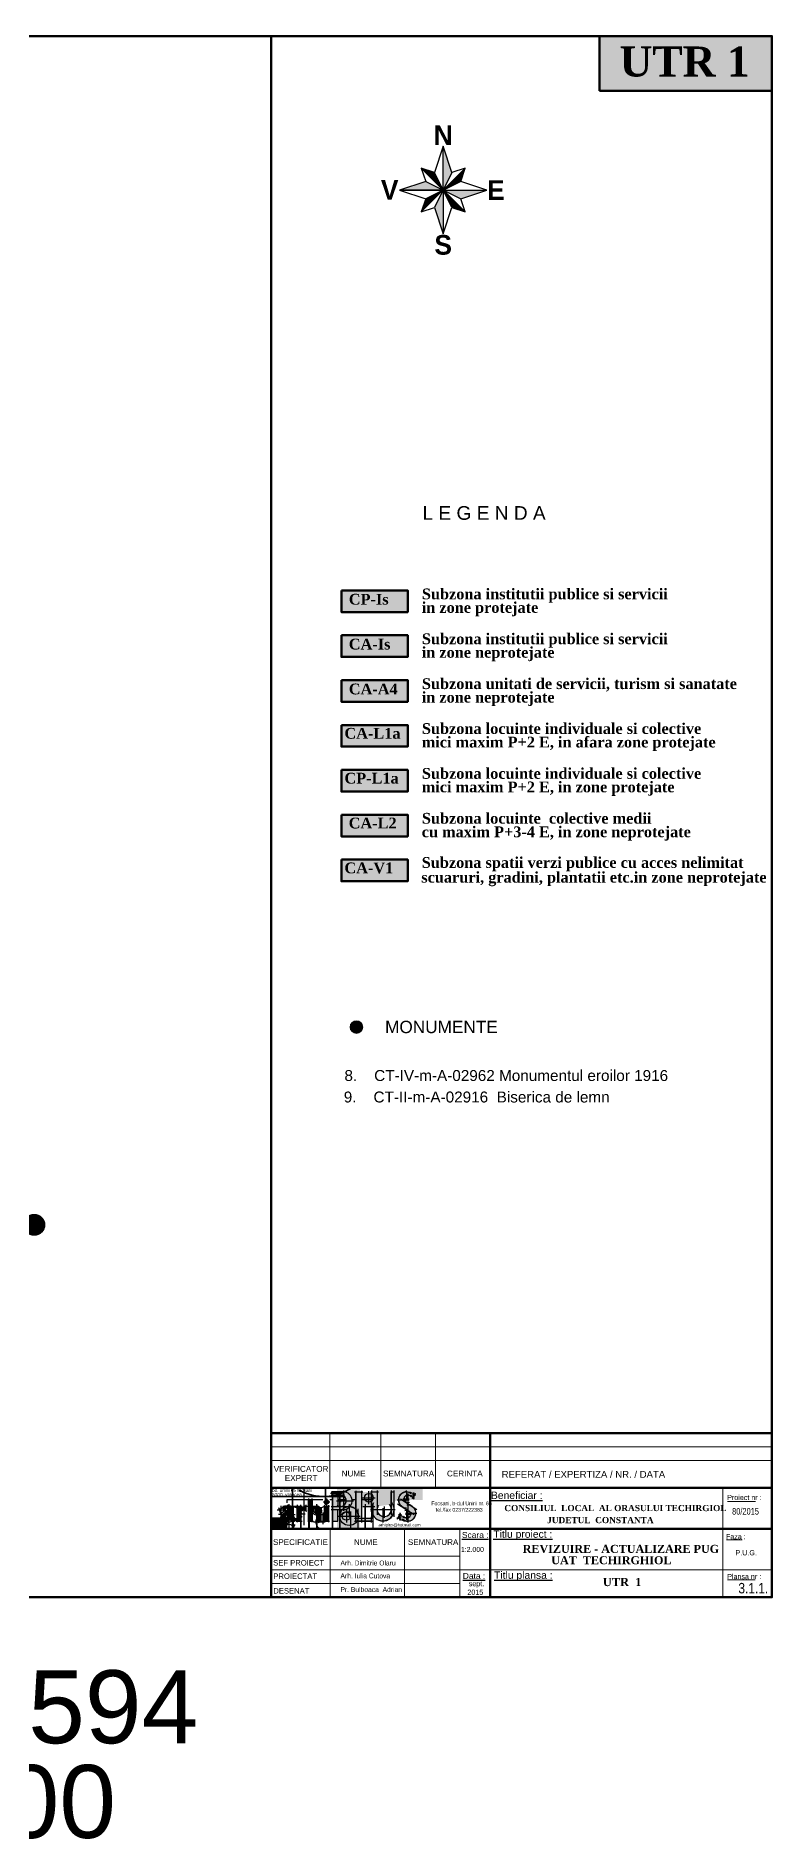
# Model space of a CAD drawing. Header units: metres. Extents: x 788350 to 1587352, y 289212 to 580595.
# Drawn here: x 789426 to 789964, y 289212 to 290529 of the extents above; entities that cross this region are included whole.
import ezdxf
from ezdxf.enums import TextEntityAlignment as Align

# ---------------------------------------------------------------- set-up
doc = ezdxf.new("R2010")
doc.units = ezdxf.units.M
doc.header["$LTSCALE"] = 0.5
doc.layers.get('0').update_dxf_attribs({"linetype": 'CONTINUOUS'})
for name, color, linetype in [('INDICATOR', 7, 'CONTINUOUS'), ('Legenda', 7, 'CONTINUOUS'), ('PLANSA', 7, 'CONTINUOUS')]:
    doc.layers.add(name, color=color, linetype=linetype)
doc.styles.add('arial', font='arial.ttf')
doc.styles.add('Arial Narrow', font='ARIALN.TTF')
doc.styles.add('Arial Norrov', font='ARIALN.TTF')
doc.styles.add('GENERATED_STYLE_1', font='arial.ttf')
doc.styles.add('N', font='ROMB____.PFB', dxfattribs={"height": 15})
doc.styles.add('style1', font='arial.ttf')
doc.styles.add('WMF-Arial0', font='arial.ttf')
doc.styles.add('WMF-Times New Roman1', font='timesbd.ttf')

# ---------------------------------------------------------------- blocks, each defined once
blk = doc.blocks.new('Nord2')
for p, q in [((0, 10), (-2, 4)), ((0, 0), (0, 10)), ((0, 0), (0, 10)), ((2, 4), (0, 10)), ((-5, -5), (5, 5)), ((-5, 5), (5, -5)), ((-5, 5), (-4, 2)), ((-2, 4), (-5, 5)), ((5, 5), (2, 4)), ((4, 2), (5, 5)), ((-4, 2), (-10, 0)), ((0, 0), (-10, 0)), ((-10, 0), (0, 0)), ((-10, 0), (-4, -2)), ((4, 2), (-4, -2)), ((-4, 2), (4, -2)), ((2, 4), (-2, -4)), ((2, -4), (-2, 4)), ((0, 0), (0, -10)), ((0, 0), (10, 0)), ((10, 0), (4, 2)), ((4, -2), (10, 0)), ((-4, -2), (-5, -5)), ((-5, -5), (-2, -4)), ((-2, -4), (0, -10)), ((0, -10), (2, -4)), ((2, -4), (5, -5)), ((5, -5), (4, -2))]:
    blk.add_line(p, q)
for points in [[(0, 10), (2, 4), (0, 0)], [(0, 0), (0, 0), (-5, 5), (-2, 4)], [(0, 0), (0, 0), (5, 5), (4, 2)], [(-10, 0), (-4, 2), (0, 0)], [(10, 0), (4, -2), (0, 0)], [(0, 0), (0, 0), (5, -5), (2, -4)], [(0, 0), (0, 0), (-5, -5), (-4, -2)], [(0, -10), (-2, -4), (0, 0)]]:
    blk.add_solid(points)
at = {"style": 'N'}
for s, p in [('N', (0, 12.52)), ('V', (-12.23, 0.06)), ('E', (12.04, 0)), ('S', (0, -12.5))]:
    blk.add_text(s, height=4.5, dxfattribs=at).set_placement(p, align=Align.MIDDLE_CENTER)

msp = doc.modelspace()

# ---------------------------------------------------------------- hatches: boundary and pattern name
at = {"lineweight": 80}
msp.add_hatch(color=1, dxfattribs=at).paths.add_polyline_path([(789432.6, 289660.5, 1), (789417.3, 289660.5, 1)])
at = {"layer": 'INDICATOR', "lineweight": 25}
for color, points in [(31, [(789690.3, 289459.3), (789672, 289459.3), (789672, 289465.2), (789664.5, 289465.2), (789663.8, 289465.6), (789663.2, 289466.7), (789663.1, 289467.6), (789663.1, 289468.3), (789646.3, 289468.3), (789646.3, 289438.4), (789663, 289438.4), (789663, 289454.8), (789676.9, 289454.8), (789678.9, 289455.1), (789682.6, 289455.6), (789685.4, 289455.7)]), (9, [(789614, 289453.1), (789613.7, 289453.6), (789613.3, 289454), (789612.9, 289454.3), (789612.3, 289454.6), (789611.7, 289454.8), (789611.1, 289454.9), (789610.4, 289454.9), (789610, 289454.9), (789609.6, 289454.9), (789609, 289454.8), (789608.6, 289454.7), (789608.2, 289454.6), (789607.8, 289454.5), (789607.4, 289454.2), (789607, 289454), (789606.6, 289453.7), (789607.2, 289452.1), (789607.5, 289452.6), (789607.8, 289452.8), (789608.1, 289453.1), (789608.6, 289453.3), (789609, 289453.5), (789609.4, 289453.6), (789609.9, 289453.7), (789610.2, 289453.7), (789610.5, 289453.6), (789610.8, 289453.5), (789611.1, 289453.2), (789611.3, 289453), (789611.5, 289452.8), (789611.5, 289446.5), (789611.5, 289446.3), (789611.5, 289446.1), (789611.3, 289445.8), (789611.2, 289445.7), (789611.1, 289445.6), (789611, 289445.5), (789610.8, 289445.4), (789610.6, 289445.3), (789610.4, 289445.3), (789610.1, 289445.3), (789609.9, 289445.3), (789609.6, 289445.3), (789609.3, 289445.5), (789609.1, 289445.6), (789609, 289445.7), (789608.9, 289445.9), (789608.7, 289446.1), (789608.6, 289446.4), (789608.6, 289446.7), (789608.6, 289446.9), (789608.6, 289447.2), (789608.6, 289447.5), (789608.7, 289447.7), (789608.9, 289447.9), (789609.1, 289448.1), (789609.3, 289448.5), (789609.5, 289448.7), (789609.7, 289448.9), (789609.9, 289449.1), (789610.2, 289449.2), (789610.5, 289449.4), (789610.9, 289449.6), (789611.2, 289449.6), (789611.5, 289449.7), (789611.5, 289450.8), (789611.4, 289450.8), (789610.9, 289450.7), (789610.1, 289450.5), (789609.4, 289450.3), (789608.8, 289450.1), (789608.4, 289449.9), (789607.7, 289449.6), (789607.5, 289449.6), (789607.3, 289449.5), (789607.1, 289449.4), (789606.8, 289449.2), (789606.6, 289449), (789606.4, 289448.8), (789606.2, 289448.5), (789606, 289448.3), (789605.9, 289448), (789605.8, 289447.8), (789605.7, 289447.5), (789605.6, 289447.2), (789605.6, 289446.8), (789605.6, 289446.7), (789605.6, 289446.5), (789605.7, 289446.3), (789605.7, 289446.1), (789605.8, 289445.9), (789605.8, 289445.7), (789605.9, 289445.5), (789606.1, 289445.2), (789606.3, 289445), (789606.5, 289444.8), (789606.6, 289444.6), (789606.8, 289444.5), (789607, 289444.3), (789607.2, 289444.2), (789607.5, 289444.1), (789607.9, 289444), (789608.1, 289443.9), (789608.4, 289443.9), (789608.9, 289443.9), (789609.8, 289444), (789610.2, 289444.1), (789610.6, 289444.2), (789611, 289444.3), (789611.4, 289444.6), (789611.7, 289444.8), (789612.1, 289445.1), (789612.2, 289445), (789612.3, 289444.9), (789612.4, 289444.8), (789612.5, 289444.7), (789612.6, 289444.5), (789612.8, 289444.4), (789613, 289444.3), (789613.1, 289444.2), (789613.3, 289444.1), (789613.5, 289444.1), (789613.7, 289444), (789613.9, 289444), (789614, 289444), (789614.3, 289444), (789614.5, 289444), (789614.7, 289444), (789614.9, 289444), (789615, 289444.1), (789615.1, 289444.1), (789615.3, 289444.2), (789615.5, 289444.3), (789615.8, 289444.5), (789616.1, 289444.7), (789615.5, 289445.4), (789615.3, 289445.3), (789615.1, 289445.2), (789614.9, 289445.2), (789614.7, 289445.3), (789614.6, 289445.3), (789614.3, 289445.5), (789614.3, 289445.7), (789614.2, 289446), (789614.2, 289452.6)])]:
    msp.add_hatch(color=color, dxfattribs=at).paths.add_polyline_path(points)
at = {"layer": 'INDICATOR', "lineweight": 100}
for color, points in [(152, [(789709, 289468.3), (789671.6, 289468.3), (789671.6, 289459.3), (789671.9, 289459.3), (789709, 289459.3)]), (20, [(789610, 289446.7), (789598.3, 289446.7), (789598.3, 289438.4), (789610, 289438.4)])]:
    msp.add_hatch(color=color, dxfattribs=at).paths.add_polyline_path(points)
at = {"layer": 'INDICATOR', "lineweight": 25}
h = msp.add_hatch(color=9, dxfattribs=at)
h.paths.add_polyline_path([(789620, 289454.9), (789617.2, 289454.9), (789617.2, 289443.9), (789620, 289443.9)])
h.paths.add_polyline_path([(789623.5, 289454.9), (789622.9, 289454.9), (789622.6, 289454.8), (789622.2, 289454.7), (789621.8, 289454.4), (789621.5, 289454.2), (789621, 289453.8), (789620.7, 289453.4), (789620.3, 289452.9), (789620, 289452.4), (789620, 289450.7), (789620, 289450.7), (789620.1, 289450.9), (789620.3, 289451.1), (789620.4, 289451.2), (789620.6, 289451.3), (789620.7, 289451.4), (789620.8, 289451.5), (789621, 289451.6), (789621.1, 289451.7), (789621.2, 289451.7), (789621.3, 289451.7), (789621.3, 289451.8), (789621.4, 289451.8), (789621.5, 289451.8), (789621.6, 289451.9), (789621.7, 289451.9), (789621.8, 289451.9), (789621.9, 289451.9), (789622, 289451.9), (789622.1, 289451.9), (789622.2, 289451.9), (789622.4, 289451.9), (789622.5, 289451.9), (789622.7, 289451.9), (789622.9, 289451.9), (789623.1, 289451.8), (789623.4, 289451.7), (789623.5, 289451.6)])
h = msp.add_hatch(color=9, dxfattribs=at)
h.paths.add_polyline_path([(789628.3, 289459.7), (789625.6, 289459.7), (789625.6, 289443.8), (789628.3, 289443.8)])
h.paths.add_polyline_path([(789634.3, 289453.4), (789634.1, 289453.7), (789633.9, 289453.9), (789633.6, 289454.1), (789633.4, 289454.3), (789633.1, 289454.5), (789632.8, 289454.6), (789632.6, 289454.7), (789632.4, 289454.7), (789632.2, 289454.7), (789632, 289454.8), (789631.8, 289454.8), (789631.6, 289454.8), (789631.2, 289454.8), (789631, 289454.7), (789630.6, 289454.7), (789630.4, 289454.6), (789630, 289454.4), (789629.8, 289454.3), (789629.6, 289454.1), (789629.4, 289454), (789629.2, 289453.7), (789629, 289453.6), (789628.9, 289453.4), (789628.7, 289453.2), (789628.6, 289453), (789628.5, 289452.6), (789628.4, 289452.4), (789628.3, 289452.1), (789628.3, 289451.5), (789628.7, 289452), (789629.2, 289452.5), (789629.8, 289452.9), (789630.2, 289453), (789630.7, 289453.1), (789631.1, 289453), (789631.3, 289452.9), (789631.6, 289452.8), (789631.8, 289452.5), (789632, 289452.3), (789632.1, 289452.1), (789632.2, 289451.8), (789632.2, 289443.9), (789634.9, 289443.9), (789634.9, 289452), (789634.8, 289452.4), (789634.6, 289452.8), (789634.5, 289453.1)])
h = msp.add_hatch(color=9, dxfattribs=at)
h.paths.add_polyline_path([(789637.1, 289458, 1), (789640.2, 289458, 1)])
h.paths.add_polyline_path([(789640.1, 289454.9), (789637.3, 289454.9), (789637.3, 289443.8), (789640.1, 289443.8)])
at = {"layer": 'INDICATOR', "lineweight": 100}
h = msp.add_hatch(color=20, dxfattribs=at)
h.paths.add_polyline_path([(789647, 289462.9), (789649, 289462.9, -0.129828), (789651, 289462.4), (789651, 289463), (789643, 289463), (789643, 289454.5), (789651, 289454.5), (789651, 289455.2, -0.133979), (789648.9, 289454.6), (789647, 289454.6)])
h.paths.add_polyline_path([(789651, 289465.2), (789643, 289465.2), (789643, 289463), (789651, 289463)])
h.paths.add_polyline_path([(789651, 289465.2), (789651, 289462.4, -0.271639), (789653.1, 289458.8), (789657.5, 289458.8, 0.414214)])
h.paths.add_polyline_path([(789657.5, 289458.8), (789653.1, 289458.8, -0.271639), (789651, 289455.2), (789651, 289452.4), (789652.1, 289452.4, 0.367158)])
h.paths.add_polyline_path([(789651, 289454.5), (789643, 289454.5), (789643, 289452.4), (789651, 289452.4)])
h.paths.add_polyline_path([(789647, 289452.4), (789643, 289452.4), (789643, 289443.9), (789647, 289443.9)])
at = {"layer": 'INDICATOR', "lineweight": 25}
h = msp.add_hatch(color=9, dxfattribs=at)
h.paths.add_polyline_path([(789664.2, 289465.2), (789660.2, 289465.2), (789660.2, 289443.8), (789671.3, 289443.8), (789671.3, 289446), (789664.2, 289446)])
h.paths.add_polyline_path([(789675.8, 289465.2), (789671.7, 289465.2), (789671.7, 289450.6, 0.814617), (789688, 289450.8), (789688, 289465.2), (789686, 289465.2), (789686, 289452.4, -1.111027), (789675.8, 289453.4)])
h.paths.add_polyline_path([(789700.1, 289455.5), (789698.4, 289456.5), (789696.5, 289457.8), (789696.2, 289458.1), (789695.9, 289458.6), (789695.6, 289459.1), (789695.4, 289459.7), (789695.4, 289460.3), (789695.5, 289460.8), (789695.6, 289461.2), (789695.8, 289461.6), (789696.1, 289462), (789696.4, 289462.4), (789696.7, 289462.6), (789697.1, 289462.8), (789697.5, 289462.9), (789697.8, 289463), (789698.1, 289463), (789698.2, 289463), (789698.4, 289463), (789698.6, 289462.9), (789698.9, 289462.9), (789699.3, 289462.8), (789699.6, 289462.8), (789700, 289462.7), (789700.3, 289462.6), (789700.6, 289462.4), (789701.2, 289462), (789701.7, 289461.5), (789702.2, 289460.9), (789703, 289463.2), (789702.6, 289463.6), (789702.1, 289464), (789701.1, 289464.4), (789700, 289464.8), (789698.5, 289465.1), (789697.1, 289465.2), (789696.3, 289465.2), (789695.8, 289465.1), (789695.3, 289465), (789695, 289464.8), (789694.5, 289464.7), (789694.2, 289464.5), (789693.8, 289464.2), (789693.4, 289464), (789693, 289463.6), (789692.8, 289463.3), (789692.3, 289462.7), (789692.2, 289462.5), (789692, 289462.1), (789691.8, 289461.7), (789691.6, 289461.4), (789691.5, 289461.1), (789691.4, 289460.7), (789691.4, 289460.4), (789691.3, 289460.1), (789691.3, 289459.8), (789691.3, 289459.6), (789691.3, 289459.3), (789691.3, 289459.1), (789691.3, 289458.8), (789691.3, 289458.6), (789691.4, 289458.3), (789691.4, 289458.1), (789691.5, 289457.8), (789691.6, 289457.6), (789691.6, 289457.4), (789691.7, 289457.1), (789691.8, 289456.9), (789691.9, 289456.7), (789692, 289456.6), (789692.2, 289456.3), (789692.3, 289456.1), (789692.5, 289455.9), (789692.8, 289455.5), (789693.1, 289455.2), (789693.3, 289455), (789693.5, 289454.8), (789693.9, 289454.5), (789694.5, 289454.1), (789695, 289453.8), (789695.4, 289453.5), (789695.8, 289453.3), (789696.4, 289452.9), (789697.1, 289452.4), (789697.6, 289452.1), (789698.2, 289451.8), (789698.5, 289451.5), (789699, 289451.2), (789699.2, 289451), (789699.4, 289450.8), (789699.7, 289450.5), (789699.9, 289450), (789700, 289449.8), (789700, 289449.6), (789700.1, 289449.3), (789700.1, 289449.1), (789700.1, 289448.9), (789700.1, 289448.6), (789700, 289448.4), (789700, 289448.2), (789699.9, 289447.9), (789699.7, 289447.6), (789699.5, 289447.3), (789699.3, 289447), (789699.1, 289446.8), (789698.8, 289446.7), (789698.5, 289446.5), (789698.3, 289446.4), (789698.2, 289446.3), (789698, 289446.3), (789697.7, 289446.2), (789697.5, 289446.2), (789696.6, 289446.2), (789696.1, 289446.2), (789695.7, 289446.3), (789695.2, 289446.4), (789694.7, 289446.7), (789694.3, 289446.9), (789693.9, 289447.2), (789693.3, 289447.7), (789693, 289448), (789692.8, 289448.2), (789692.6, 289448.4), (789692.4, 289448.8), (789691.2, 289446.3), (789692.1, 289445.6), (789692.9, 289445.1), (789693.6, 289444.8), (789694.3, 289444.5), (789695.3, 289444.2), (789696.2, 289444.1), (789697.1, 289443.9), (789698.2, 289443.9), (789698.8, 289444), (789699.6, 289444.1), (789700.1, 289444.2), (789700.4, 289444.4), (789700.7, 289444.5), (789701, 289444.6), (789701.4, 289444.9), (789701.8, 289445.2), (789702, 289445.4), (789702.2, 289445.6), (789702.7, 289446.1), (789702.9, 289446.3), (789703, 289446.6), (789703.2, 289446.9), (789703.3, 289447.1), (789703.5, 289447.4), (789703.6, 289447.8), (789703.8, 289448.2), (789703.8, 289448.5), (789703.9, 289449), (789704, 289449.5), (789703.9, 289449.8), (789703.9, 289450.8), (789703.7, 289451.6), (789703.5, 289452), (789703.3, 289452.4), (789703, 289452.9), (789702.7, 289453.3), (789702.4, 289453.7), (789702.1, 289454), (789701.8, 289454.3), (789701.4, 289454.6)])
at = {"layer": 'Legenda', "lineweight": 25}
h = msp.add_hatch(color=255, dxfattribs=at)
h.dxf.hatch_style = 1
h.paths.add_polyline_path([(789964.3, 290529.4), (789838.3, 290529.4), (789838.3, 290489.4), (789964.3, 290489.4)])
at = {"layer": 'Legenda', "linetype": 'ByBlock', "lineweight": 50}
for color, points in [(10, [(789649.6, 290124.2), (789649.6, 290108.4), (789698.1, 290108.4), (789698.1, 290124.2)]), (10, [(789649.6, 290091.4), (789649.6, 290075.6), (789698.1, 290075.6), (789698.1, 290091.4)]), (10, [(789649.6, 290058.6), (789649.6, 290042.8), (789698.1, 290042.8), (789698.1, 290058.6)]), (51, [(789673.9, 290025.8), (789649.6, 290025.8), (789649.6, 290010), (789673.9, 290010)]), (51, [(789698.1, 290025.8), (789673.9, 290025.8), (789673.9, 290010), (789698.1, 290010)]), (51, [(789673.9, 289993), (789649.6, 289993), (789649.6, 289977.2), (789673.9, 289977.2)]), (51, [(789673.9, 289993), (789649.6, 289993), (789649.6, 289977.2), (789673.9, 289977.2)]), (51, [(789698.1, 289993), (789673.9, 289993), (789673.9, 289977.2), (789698.1, 289977.2)]), (51, [(789698.1, 289993), (789673.9, 289993), (789673.9, 289977.2), (789698.1, 289977.2)]), (30, [(789673.9, 289960.2), (789649.6, 289960.2), (789649.6, 289944.4), (789673.9, 289944.4)]), (30, [(789698.1, 289960.2), (789673.9, 289960.2), (789673.9, 289944.4), (789698.1, 289944.4)]), (70, [(789649.6, 289927.4), (789649.6, 289911.6), (789698.1, 289911.6), (789698.1, 289927.4)])]:
    msp.add_hatch(color=color, dxfattribs=at).paths.add_polyline_path(points)
at = {"layer": 'Legenda', "linetype": 'Continuous', "lineweight": 15}
msp.add_hatch(color=0, dxfattribs=at).paths.add_polyline_path([(789665.2, 289805, 1), (789655.9, 289805, 1)])

# ---------------------------------------------------------------- linework, layer by layer
at = {"color": 1, "linetype": 'ByBlock', "lineweight": 30}
msp.add_circle((789425, 289660.5), 7.64, dxfattribs=at)
at = {"layer": 'INDICATOR', "color": 0, "linetype": 'ByBlock', "lineweight": 100}
for p, q in [((789598.3, 290529.4), (789598.3, 289508.3)), ((789838.3, 290489.4), (789838.3, 290529.4)), ((789964.3, 290489.4), (789838.3, 290489.4)), ((789598.3, 289508.3), (789964.3, 289508.3)), ((789598.3, 289388.3), (789598.3, 289508.3)), ((789758.3, 289508.3), (789758.3, 289388.3)), ((789598.3, 289468.3), (789964.3, 289468.3)), ((789598.3, 289438.3), (789964.3, 289438.3))]:
    msp.add_line(p, q, dxfattribs=at)
at = {"layer": 'INDICATOR', "color": 0, "linetype": 'ByBlock', "lineweight": 15}
for p, q in [((789641.2, 289468.3), (789641.2, 289508.3)), ((789678.3, 289468.3), (789678.3, 289508.3)), ((789718.3, 289468.3), (789718.3, 289508.3)), ((789598.3, 289498.3), (789964.3, 289498.3)), ((789598.3, 289488.3), (789964.3, 289488.3)), ((789928.3, 289388.3), (789928.3, 289468.3)), ((789641.4, 289438.3), (789641.4, 289388.3)), ((789695.8, 289438.3), (789695.8, 289388.3)), ((789736.2, 289438.3), (789736.2, 289388.3)), ((789598.3, 289418.3), (789736.2, 289418.3)), ((789598.3, 289408.3), (789964.3, 289408.3)), ((789598.3, 289398.3), (789736.2, 289398.3))]:
    msp.add_line(p, q, dxfattribs=at)
at = {"layer": 'INDICATOR', "color": 253, "lineweight": 25}
for p, q in [((789643, 289465.9), (789643, 289438.4)), ((789648.5, 289438.4), (789648.5, 289465.9)), ((789669.5, 289465.8), (789669.5, 289456.2)), ((789624.3, 289454.8), (789633, 289454.8)), ((789625.9, 289456.2), (789625.9, 289438.4)), ((789631.5, 289438.4), (789631.5, 289456.2)), ((789638.7, 289456.2), (789638.7, 289446.4)), ((789638.7, 289454.7), (789639.4, 289454.7)), ((789639.4, 289454.7), (789640.2, 289454.6)), ((789641.6, 289464.4), (789650.2, 289464.4)), ((789653.2, 289452.5), (789653.2, 289443)), ((789655.2, 289456.2), (789655.2, 289446.5)), ((789661.8, 289438.4), (789661.8, 289453)), ((789664.9, 289461), (789674.3, 289461)), ((789665.3, 289454.6), (789674, 289454.6)), ((789666.9, 289456.2), (789666.9, 289438.4)), ((789672.5, 289456.2), (789672.5, 289438.4)), ((789608.1, 289445.9), (789608.1, 289438.4)), ((789629.3, 289443.3), (789637.6, 289443.3)), ((789631.5, 289446.1), (789631.8, 289444.7)), ((789631.8, 289444.7), (789632.1, 289443.9)), ((789632.1, 289443.9), (789632.5, 289443.1)), ((789632.5, 289443.1), (789632.8, 289442.7)), ((789636.1, 289450.3), (789636.1, 289441.7)), ((789646.9, 289447.6), (789663.4, 289447.6)), ((789656.3, 289450.9), (789656.3, 289438.4))]:
    msp.add_line(p, q, dxfattribs=at)
at = {"layer": 'INDICATOR', "color": 0, "lineweight": 25}
for p, q in [((789651, 289466.3), (789651, 289451.5)), ((789660.2, 289466.1), (789660.2, 289442.9)), ((789664.2, 289466.1), (789664.2, 289442.9)), ((789671.7, 289466.2), (789671.7, 289446.6)), ((789675.8, 289466.3), (789675.8, 289448.4)), ((789686, 289466.2), (789686, 289448.4)), ((789688, 289466.2), (789688, 289447.1)), ((789697, 289466.3), (789697, 289465.4)), ((789616.5, 289454.9), (789620.8, 289454.9)), ((789617.2, 289455.7), (789617.2, 289443.1)), ((789620, 289443.1), (789620, 289455.7)), ((789622.2, 289452.7), (789622.2, 289448.5)), ((789623.5, 289455.7), (789623.5, 289450.9)), ((789623.5, 289454.9), (789623.9, 289454.9)), ((789623.9, 289454.9), (789624.3, 289454.9)), ((789624.9, 289459.7), (789629.2, 289459.7)), ((789625.6, 289460.4), (789625.6, 289443)), ((789628.3, 289443.1), (789628.3, 289460.4)), ((789630.6, 289453.8), (789630.6, 289449.2)), ((789631.6, 289455.7), (789631.6, 289450.9)), ((789632.2, 289453.1), (789632.2, 289443.1)), ((789634.9, 289443.1), (789634.9, 289454.1)), ((789636.4, 289458), (789641, 289458)), ((789636.6, 289454.9), (789640.8, 289454.9)), ((789637.3, 289455.6), (789637.3, 289443.1)), ((789638.7, 289460.4), (789638.7, 289455.7)), ((789640.1, 289455.6), (789640.1, 289443.1)), ((789642, 289465.2), (789653.6, 289465.2)), ((789642, 289463), (789651.8, 289463)), ((789642, 289454.5), (789653.6, 289454.5)), ((789642, 289452.4), (789653.5, 289452.4)), ((789646, 289458.8), (789658.3, 289458.8)), ((789649, 289459.9), (789649, 289457.7)), ((789659.2, 289465.2), (789665.3, 289465.2)), ((789670.8, 289465.2), (789676.8, 289465.2)), ((789679.9, 289453.3), (789679.9, 289442.9)), ((789680.9, 289454.5), (789680.9, 289446.2)), ((789690.4, 289459.4), (789699.2, 289459.4)), ((789690.6, 289456.6), (789702.7, 289448.8)), ((789692.7, 289460.3), (789704.8, 289452.4)), ((789694.4, 289460.2), (789699.2, 289460.2)), ((789697, 289458.3), (789697, 289459.4)), ((789697.1, 289465.2), (789697.1, 289459.4)), ((789697.3, 289444.9), (789697.3, 289453)), ((789698.2, 289464.1), (789698.2, 289442.8)), ((789701.1, 289463.2), (789704, 289463.2)), ((789701.1, 289460.9), (789703, 289460.9)), ((789703.4, 289464.3), (789701.8, 289459.9)), ((789702.2, 289464.9), (789702.2, 289459.9)), ((789604.9, 289446.8), (789612.3, 289446.8)), ((789608.6, 289450.6), (789608.6, 289443.2)), ((789613.5, 289445.9), (789616.5, 289445.9)), ((789614.9, 289447.2), (789614.9, 289443.5)), ((789614.9, 289445.9), (789616.5, 289444.3)), ((789616.5, 289443.9), (789620.8, 289443.9)), ((789618.9, 289449.3), (789623, 289449.3)), ((789620, 289450.7), (789620.1, 289450)), ((789620.1, 289450), (789620.3, 289449.6)), ((789620.3, 289449.6), (789620.5, 289449.2)), ((789620.5, 289449.2), (789620.6, 289449)), ((789625, 289443.8), (789629.1, 289443.8)), ((789627.6, 289451.5), (789635.6, 289451.5)), ((789631.5, 289443.9), (789635.6, 289443.9)), ((789636.6, 289443.8), (789640.8, 289443.8)), ((789659.2, 289446), (789672.3, 289446)), ((789659.2, 289443.8), (789672.3, 289443.8)), ((789670.8, 289452.4), (789688.9, 289452.4)), ((789671.3, 289447.1), (789671.3, 289442.8)), ((789690, 289446.3), (789693.3, 289446.3)), ((789690.7, 289445.3), (789692.9, 289449.9)), ((789691.2, 289448.8), (789693.5, 289448.8)), ((789692.4, 289449.9), (789692.4, 289444.3)), ((789696.4, 289449.8), (789704.8, 289449.8)), ((789696.4, 289449), (789700.8, 289449))]:
    msp.add_line(p, q, dxfattribs=at)
at = {"layer": 'INDICATOR', "color": 0, "lineweight": 30}
for p, q in [((789647, 289462.9), (789647, 289454.6)), ((789649, 289462.9), (789647, 289462.9)), ((789649.1, 289454.6), (789647, 289454.6))]:
    msp.add_line(p, q, dxfattribs=at)
at = {"layer": 'INDICATOR', "color": 0, "linetype": 'ByBlock', "lineweight": 9}
for p, q in [((789931.9, 289458.3), (789952.2, 289458.3)), ((789931.1, 289430.2), (789942.5, 289430.2)), ((789931.9, 289401.1), (789952, 289401.1))]:
    msp.add_line(p, q, dxfattribs=at)
at = {"layer": 'INDICATOR', "color": 0, "lineweight": 100}
msp.add_lwpolyline([(788350.5, 289388.3), (788350.5, 290529.4), (789964.3, 290529.4), (789964.3, 289388.3), (788350.5, 289388.3)], dxfattribs=at)
at = {"layer": 'INDICATOR', "color": 8, "lineweight": 35}
for points in [[(789613.9, 289468.3), (789613.9, 289438.4)], [(789637.9, 289455.8), (789637.9, 289468.3)], [(789598.3, 289461.9), (789652, 289461.9)]]:
    msp.add_lwpolyline(points, dxfattribs=at)
at = {"layer": 'INDICATOR', "color": 30, "lineweight": 25}
msp.add_lwpolyline([(789622.3, 289441), (789622.3, 289468.2)], dxfattribs=at)
at = {"layer": 'INDICATOR', "color": 253, "lineweight": 25}
for points in [[(789603.6, 289453.9), (789605.8, 289447.5)], [(789605.3, 289455), (789605.3, 289447.4)], [(789607, 289454.8), (789616.4, 289454.8)], [(789611.2, 289456.3), (789611.2, 289438.4)], [(789619.8, 289453.1), (789619.8, 289438.4)], [(789602.7, 289452.2), (789606.8, 289452.2)], [(789603.5, 289449), (789606.8, 289449)], [(789606.8, 289449), (789606.8, 289448.7), (789615.8, 289448.7)], [(789614.4, 289452.1), (789614.4, 289438.4)]]:
    msp.add_lwpolyline(points, dxfattribs=at)
at = {"layer": 'INDICATOR', "color": 253, "lineweight": 30}
for points in [[(789604.2, 289452.2), (789604.9, 289452.8), (789605.7, 289453.3), (789606.6, 289453.8), (789607.4, 289454.1), (789608.2, 289454.3), (789609, 289454.5), (789610.3, 289454.7), (789611, 289454.7), (789611.8, 289454.7), (789613.4, 289454.6), (789614.6, 289454.4), (789615.8, 289454.1), (789617, 289453.5), (789617.9, 289452.8), (789618.7, 289451.9), (789619.3, 289451), (789619.6, 289450), (789619.6, 289438.4)], [(789625.8, 289438.4), (789625.8, 289454.8), (789631.5, 289454.8), (789631.5, 289438.4)], [(789638.7, 289454.7), (789638.7, 289447.9), (789638.4, 289448.1), (789637.8, 289448.3), (789637.4, 289448.5), (789637, 289448.5), (789636.7, 289448.6), (789636.3, 289448.6), (789636.1, 289448.6), (789635.7, 289448.6), (789635.5, 289448.6), (789635.3, 289448.6), (789635.2, 289448.5), (789635, 289448.5), (789634.8, 289448.5), (789634.6, 289448.4), (789634.3, 289448.3), (789634.2, 289448.3), (789634, 289448.2), (789633.9, 289448.1), (789633.8, 289448.1), (789633.4, 289447.9), (789633.1, 289447.7), (789632.9, 289447.6), (789632.6, 289447.4), (789632.3, 289447.1), (789632.1, 289446.8), (789631.8, 289446.5), (789631.6, 289446.2), (789631.5, 289446.1)], [(789638.7, 289454.7), (789637.4, 289454.6), (789636.7, 289454.4), (789635.9, 289454.2), (789635.1, 289453.7), (789634.4, 289453.2), (789633.6, 289452.4), (789633, 289451.6), (789632.1, 289450.5), (789631.5, 289449.7)], [(789643, 289464.4), (789648.5, 289464.4), (789648.5, 289438.4)], [(789643, 289438.4), (789643, 289464.4)], [(789661.8, 289438.4), (789661.8, 289448.7), (789661.7, 289449.5), (789661.3, 289450.4), (789661.1, 289451), (789660.7, 289451.6), (789660.2, 289452.2), (789659.8, 289452.6), (789659.3, 289453.1), (789658.8, 289453.4), (789658.2, 289453.8), (789657.6, 289454), (789657.2, 289454.2), (789656.8, 289454.3), (789656.4, 289454.3), (789656, 289454.4), (789655.6, 289454.4), (789655.1, 289454.5), (789654.4, 289454.5), (789653.8, 289454.4), (789653.2, 289454.2), (789652.7, 289454), (789651.9, 289453.7), (789651.5, 289453.4), (789651, 289453.1), (789650.6, 289452.7), (789650.2, 289452.3), (789649.9, 289452), (789649.6, 289451.5), (789649.3, 289451.2), (789649.1, 289450.8), (789649.1, 289450.8), (789648.8, 289450), (789648.6, 289449.5), (789648.5, 289449.1)], [(789666.9, 289454.6), (789672.5, 289454.6), (789672.5, 289438.4)], [(789666.9, 289438.4), (789666.9, 289454.6)], [(789602.1, 289438.4), (789602.2, 289438.9), (789602.3, 289439.6), (789602.5, 289440.1), (789602.7, 289440.7), (789603, 289441.2), (789603.3, 289441.7), (789603.6, 289442.1), (789604.1, 289442.6), (789604.5, 289443), (789605.1, 289443.3), (789605.5, 289443.6), (789605.9, 289443.7), (789606.4, 289443.9), (789607.7, 289444.4), (789608.6, 289444.9), (789609.9, 289445.3), (789611.4, 289445.7), (789613, 289446.1), (789613.9, 289446.3), (789614.1, 289446.4)], [(789604.2, 289452.2), (789605.3, 289449), (789606, 289449.9), (789606.5, 289450.4), (789607.3, 289450.9), (789608.2, 289451.4), (789609.1, 289451.8), (789609.9, 289452), (789610.8, 289452.1), (789611.5, 289452.1), (789612.1, 289452), (789612.7, 289451.7), (789613.3, 289451.2), (789613.7, 289450.8), (789614.1, 289450.3), (789614.1, 289438.4)], [(789608.1, 289438.4), (789608.2, 289438.9), (789608.3, 289439.5), (789608.5, 289439.9), (789608.8, 289440.4), (789609.2, 289440.8), (789609.7, 289441.6), (789610, 289442), (789610.4, 289442.4), (789610.9, 289442.7), (789611.5, 289443.1), (789612.2, 289443.4), (789613, 289443.8), (789613.6, 289443.9), (789614.1, 289444)], [(789648.5, 289447.6), (789649.3, 289448.7), (789650.3, 289449.8), (789651.5, 289450.5), (789652.4, 289450.8), (789653.3, 289450.9), (789654, 289450.8), (789654.6, 289450.6), (789655, 289450.3), (789655.6, 289449.8), (789655.9, 289449.5), (789656.2, 289448.9), (789656.3, 289448.3), (789656.3, 289438.4)]]:
    msp.add_lwpolyline(points, dxfattribs=at)
at = {"layer": 'INDICATOR', "color": 0, "lineweight": 30}
for points in [[(789606.6, 289453.7), (789607, 289454), (789607.4, 289454.2), (789607.8, 289454.5), (789608.2, 289454.6), (789608.6, 289454.7), (789609, 289454.8), (789609.6, 289454.9), (789610, 289454.9), (789610.4, 289454.9), (789611.1, 289454.9), (789611.7, 289454.8), (789612.3, 289454.6), (789612.9, 289454.3), (789613.3, 289454), (789613.7, 289453.6), (789614, 289453.1), (789614.2, 289452.6), (789614.2, 289446), (789614.2, 289445.7), (789614.3, 289445.5), (789614.6, 289445.3), (789614.7, 289445.3), (789614.9, 289445.2), (789615.1, 289445.2), (789615.3, 289445.3), (789615.5, 289445.4), (789616.1, 289444.7), (789615.8, 289444.5), (789615.5, 289444.3), (789615.3, 289444.2), (789615.1, 289444.1), (789615, 289444.1), (789614.8, 289444), (789614.7, 289444), (789614.4, 289444), (789614.2, 289444), (789614, 289444), (789613.9, 289444), (789613.7, 289444), (789613.5, 289444.1), (789613.3, 289444.1), (789613.1, 289444.2), (789612.9, 289444.3), (789612.8, 289444.4), (789612.6, 289444.5), (789612.5, 289444.7), (789612.4, 289444.8), (789612.3, 289444.9), (789612.2, 289445), (789612.1, 289445.1), (789611.7, 289444.8), (789611.4, 289444.6), (789611, 289444.3), (789610.6, 289444.2), (789610.2, 289444), (789609.8, 289444), (789608.9, 289443.9), (789608.4, 289443.9), (789608.1, 289443.9), (789607.9, 289444), (789607.5, 289444.1), (789607.2, 289444.2), (789607, 289444.3), (789606.8, 289444.5), (789606.6, 289444.6), (789606.4, 289444.8), (789606.3, 289445), (789606.1, 289445.2), (789605.9, 289445.5), (789605.8, 289445.7), (789605.8, 289445.9), (789605.7, 289446.1), (789605.7, 289446.3), (789605.6, 289446.5), (789605.6, 289446.7), (789605.6, 289446.8), (789605.6, 289447.2), (789605.7, 289447.5), (789605.8, 289447.8), (789605.9, 289448), (789606, 289448.3), (789606.2, 289448.5), (789606.3, 289448.8), (789606.6, 289449), (789606.8, 289449.2), (789607, 289449.3), (789607.3, 289449.5), (789607.5, 289449.5), (789607.7, 289449.6), (789608.4, 289449.9), (789608.8, 289450.1), (789609.4, 289450.3), (789610.1, 289450.5), (789610.9, 289450.7), (789611.4, 289450.8), (789611.5, 289450.8)], [(789606.6, 289453.7), (789607.2, 289452.1), (789607.5, 289452.6), (789607.8, 289452.8), (789608.1, 289453.1), (789608.6, 289453.3), (789609, 289453.5), (789609.4, 289453.6), (789609.9, 289453.7), (789610.2, 289453.7), (789610.5, 289453.6), (789610.8, 289453.5), (789611.1, 289453.2), (789611.3, 289453), (789611.5, 289452.8), (789611.5, 289446.5), (789611.5, 289446.3), (789611.5, 289446.1), (789611.3, 289445.8), (789611.2, 289445.7), (789611.1, 289445.6), (789611, 289445.5), (789610.8, 289445.4), (789610.6, 289445.3), (789610.4, 289445.3), (789610.1, 289445.2), (789609.9, 289445.3), (789609.6, 289445.3), (789609.3, 289445.5), (789609.1, 289445.6), (789609, 289445.7), (789608.8, 289445.9), (789608.7, 289446.1), (789608.6, 289446.4), (789608.6, 289446.6), (789608.6, 289446.9), (789608.6, 289447.2), (789608.6, 289447.4), (789608.7, 289447.7), (789608.9, 289447.9), (789609.1, 289448.1), (789609.3, 289448.5), (789609.5, 289448.7), (789609.7, 289448.9), (789609.9, 289449), (789610.2, 289449.2), (789610.5, 289449.4), (789610.9, 289449.6), (789611.2, 289449.6), (789611.5, 289449.7)], [(789617.2, 289443.9), (789617.2, 289454.9), (789620, 289454.9), (789620, 289443.9), (789617.2, 289443.9)], [(789623.5, 289454.9), (789623.5, 289451.6), (789623.4, 289451.7), (789623.1, 289451.8), (789622.9, 289451.9), (789622.7, 289451.9), (789622.5, 289451.9), (789622.4, 289451.9), (789622.2, 289451.9), (789622.1, 289451.9), (789622, 289451.9), (789621.9, 289451.9), (789621.8, 289451.9), (789621.7, 289451.9), (789621.6, 289451.9), (789621.5, 289451.8), (789621.4, 289451.8), (789621.3, 289451.8), (789621.3, 289451.7), (789621.2, 289451.7), (789621.1, 289451.7), (789621, 289451.6), (789620.8, 289451.5), (789620.7, 289451.4), (789620.6, 289451.3), (789620.4, 289451.2), (789620.3, 289451.1), (789620.1, 289450.9), (789620, 289450.7), (789620, 289450.7)], [(789623.5, 289454.9), (789622.9, 289454.9), (789622.6, 289454.8), (789622.2, 289454.7), (789621.8, 289454.4), (789621.5, 289454.2), (789621, 289453.8), (789620.7, 289453.4), (789620.3, 289452.9), (789620, 289452.4)], [(789625.6, 289459.7), (789628.3, 289459.7), (789628.3, 289443.8), (789625.6, 289443.8), (789625.6, 289459.7)], [(789634.9, 289443.9), (789634.9, 289452), (789634.8, 289452.4), (789634.6, 289452.8), (789634.5, 289453.1), (789634.3, 289453.4), (789634.1, 289453.7), (789633.9, 289453.9), (789633.6, 289454.1), (789633.4, 289454.3), (789633.1, 289454.5), (789632.8, 289454.6), (789632.6, 289454.7), (789632.4, 289454.7), (789632.2, 289454.7), (789632, 289454.8), (789631.8, 289454.8), (789631.6, 289454.8), (789631.2, 289454.8), (789631, 289454.7), (789630.6, 289454.7), (789630.4, 289454.6), (789630, 289454.4), (789629.8, 289454.3), (789629.6, 289454.1), (789629.4, 289454), (789629.2, 289453.7), (789629, 289453.6), (789628.9, 289453.4), (789628.7, 289453.2), (789628.6, 289453), (789628.6, 289453), (789628.5, 289452.6), (789628.4, 289452.4), (789628.3, 289452.1)], [(789628.3, 289451.5), (789628.7, 289452), (789629.2, 289452.5), (789629.8, 289452.9), (789630.2, 289453), (789630.7, 289453.1), (789631.1, 289453), (789631.3, 289452.9), (789631.6, 289452.8), (789631.8, 289452.5), (789632, 289452.3), (789632.1, 289452.1), (789632.2, 289451.8), (789632.2, 289443.9), (789634.9, 289443.9)], [(789637.3, 289454.9), (789640.1, 289454.9), (789640.1, 289443.8), (789637.3, 289443.8), (789637.3, 289454.9)], [(789651, 289465.2), (789643, 289465.2), (789643, 289443.9), (789647, 289443.9), (789647, 289452.4), (789652.1, 289452.4)], [(789660.2, 289465.2), (789664.2, 289465.2), (789664.2, 289446), (789671.3, 289446), (789671.3, 289443.8), (789660.2, 289443.8), (789660.2, 289465.2)], [(789671.7, 289450.6), (789671.7, 289465.2), (789675.8, 289465.2), (789675.8, 289451.3)], [(789686, 289452.4), (789686, 289465.2), (789688, 289465.2), (789688, 289450.3)], [(789702.2, 289460.9), (789703, 289463.2), (789702.6, 289463.6), (789702.1, 289464), (789701.1, 289464.4), (789700, 289464.8), (789698.5, 289465.1), (789697.1, 289465.2), (789696.3, 289465.2), (789695.8, 289465.1), (789695.3, 289465), (789695, 289464.8), (789694.5, 289464.7), (789694.2, 289464.5), (789693.8, 289464.2), (789693.4, 289464), (789693, 289463.6), (789692.8, 289463.3), (789692.3, 289462.7), (789692.2, 289462.5), (789692, 289462.1), (789691.8, 289461.7), (789691.6, 289461.4), (789691.5, 289461.1), (789691.4, 289460.7), (789691.4, 289460.4), (789691.3, 289460.1), (789691.3, 289459.8), (789691.3, 289459.6), (789691.3, 289459.3), (789691.3, 289459.1), (789691.3, 289458.8), (789691.3, 289458.6), (789691.4, 289458.3), (789691.4, 289458.1), (789691.5, 289457.8), (789691.6, 289457.6), (789691.6, 289457.4), (789691.7, 289457.1), (789691.8, 289456.9), (789691.9, 289456.7), (789692, 289456.6), (789692.2, 289456.3), (789692.3, 289456.1), (789692.5, 289455.9), (789692.8, 289455.5), (789693.1, 289455.2), (789693.3, 289455), (789693.5, 289454.8), (789693.9, 289454.5), (789694.5, 289454.1), (789695, 289453.8), (789695.4, 289453.5), (789695.8, 289453.3), (789696.4, 289452.9), (789697.1, 289452.4), (789697.6, 289452.1), (789698.2, 289451.8), (789698.5, 289451.5), (789699, 289451.2), (789699.2, 289451), (789699.4, 289450.8), (789699.7, 289450.5), (789699.9, 289450), (789700, 289449.8), (789700, 289449.6), (789700.1, 289449.3), (789700.1, 289449.1), (789700.1, 289448.9), (789700.1, 289448.6), (789700, 289448.4), (789700, 289448.2), (789699.9, 289447.9), (789699.7, 289447.6), (789699.5, 289447.3), (789699.3, 289447), (789699.1, 289446.8), (789698.8, 289446.7), (789698.5, 289446.5), (789698.3, 289446.4), (789698.2, 289446.3), (789698, 289446.3), (789697.7, 289446.2), (789697.5, 289446.2), (789696.6, 289446.2), (789696.1, 289446.2), (789695.7, 289446.3), (789695.2, 289446.4), (789694.7, 289446.7), (789694.3, 289446.9), (789693.9, 289447.2), (789693.3, 289447.7), (789693, 289448), (789692.8, 289448.2), (789692.6, 289448.4), (789692.4, 289448.8), (789691.2, 289446.3), (789692.1, 289445.6), (789692.9, 289445.1), (789693.6, 289444.8), (789694.3, 289444.5), (789695.3, 289444.2), (789696.2, 289444.1), (789697.1, 289443.9), (789698.2, 289443.9), (789698.8, 289444), (789699.6, 289444.1), (789700.1, 289444.2), (789700.4, 289444.4), (789700.7, 289444.5), (789701, 289444.6), (789701.4, 289444.9), (789701.8, 289445.2), (789702, 289445.4), (789702.2, 289445.6), (789702.7, 289446.1), (789702.9, 289446.3), (789703, 289446.6), (789703.2, 289446.9), (789703.3, 289447.1), (789703.5, 289447.4), (789703.6, 289447.8), (789703.8, 289448.2), (789703.8, 289448.5), (789703.9, 289449), (789704, 289449.5), (789703.9, 289449.8), (789703.9, 289450.8), (789703.7, 289451.6), (789703.5, 289452), (789703.3, 289452.4), (789703, 289452.9), (789702.7, 289453.3), (789702.4, 289453.7), (789702.1, 289454), (789701.8, 289454.3), (789701.4, 289454.6), (789700.1, 289455.5), (789698.4, 289456.5), (789696.5, 289457.8), (789696.2, 289458.1), (789695.9, 289458.6), (789695.6, 289459.1), (789695.4, 289459.7), (789695.4, 289460.3), (789695.5, 289460.8), (789695.6, 289461.2), (789695.8, 289461.6), (789696.1, 289462), (789696.4, 289462.4), (789696.7, 289462.6), (789697.1, 289462.8), (789697.5, 289462.9), (789697.8, 289463), (789698.1, 289463), (789698.2, 289463), (789698.4, 289463), (789698.6, 289462.9), (789698.9, 289462.9), (789699.3, 289462.8), (789699.6, 289462.8), (789700, 289462.7), (789700.3, 289462.6), (789700.6, 289462.4), (789701.2, 289462), (789701.7, 289461.5), (789702.2, 289460.9)]]:
    msp.add_lwpolyline(points, dxfattribs=at)
at = {"layer": 'INDICATOR', "color": 0, "lineweight": 25}
for points in [[(789605.9, 289453.7), (789607.9, 289453.7)], [(789606.4, 289454.5), (789607.4, 289451.4)], [(789607.1, 289455.1), (789607.1, 289451.3)], [(789608, 289455), (789612.6, 289455)], [(789610.1, 289455.7), (789610.1, 289443.2)], [(789611.6, 289453.6), (789611.6, 289444.7)], [(789614.3, 289454.1), (789614.3, 289444.8)], [(789606.3, 289452.1), (789607.9, 289452.1)], [(789607.9, 289452.1), (789607.9, 289452), (789612.3, 289452)]]:
    msp.add_lwpolyline(points, dxfattribs=at)
at = {"layer": 'INDICATOR', "color": 140, "lineweight": 25}
for points in [[(789610, 289457.2), (789610, 289459.6), (789636.1, 289459.6)], [(789641, 289459.6), (789643, 289459.6)], [(789647.2, 289459.7), (789652.8, 289459.7)], [(789657.3, 289459.6), (789660, 289459.6)], [(789664.4, 289459.6), (789671.5, 289459.6)]]:
    msp.add_lwpolyline(points, dxfattribs=at)
at = {"layer": 'INDICATOR', "color": 0, "lineweight": 25}
for centre, radius in [((789610.1, 289452), 1.53), ((789631.6, 289451.5), 3.37), ((789630.6, 289451.5), 1.51), ((789610.1, 289446.8), 1.62), ((789614.9, 289445.9), 0.65)]:
    msp.add_circle(centre, radius, dxfattribs=at)
at = {"layer": 'INDICATOR', "color": 0, "lineweight": 30}
msp.add_circle((789638.7, 289458), 1.55, dxfattribs=at)
at = {"layer": 'INDICATOR', "color": 253, "lineweight": 25}
for centre, radius in [((789655.2, 289447.6), 6.87), ((789611.2, 289448.7), 3.12), ((789653.2, 289447.6), 3.08)]:
    msp.add_circle(centre, radius, dxfattribs=at)
at = {"layer": 'INDICATOR', "color": 253, "lineweight": 30}
msp.add_circle((789669.6, 289461), 3.17, dxfattribs=at)
at = {"layer": 'INDICATOR', "color": 8, "lineweight": 35}
msp.add_arc((789636.5, 289498.4), 36.5, 240.8561, 304.5891, dxfattribs=at)
at = {"layer": 'INDICATOR', "color": 0, "lineweight": 25}
for centre, radius, start, end in [((789649, 289458.8), 4.14, 231.156, 130.1637), ((789679.8, 289452.4), 8.32, 144.3809, 40.3649), ((789680.9, 289452.4), 5.18, 145.5922, 45.1377), ((789697, 289459.4), 5.75, 51.1935, 271.1026), ((789698.2, 289449.8), 5.83, 225.0469, 96.9582), ((789698.2, 289460.2), 2.77, 32.9489, 295.5026), ((789608.6, 289446.8), 2.94, 76.0463, 320.7166), ((789614.3, 289446.6), 2.72, 140.3123, 332.0634), ((789622.2, 289449.3), 2.61, 38.5806, 237.7193), ((789697.3, 289449), 2.79, 210.7021, 118.0035)]:
    msp.add_arc(centre, radius, start, end, dxfattribs=at)
at = {"layer": 'INDICATOR', "color": 0, "lineweight": 30}
for centre, radius, start, end in [((789649, 289458.8), 4.14, 268.6879, 90.377), ((789651, 289458.8), 6.44, 279.3555, 90), ((789679.9, 289452.4), 8.37, 191.9358, 345.5577), ((789680.9, 289452.4), 5.18, 192.0426, 0)]:
    msp.add_arc(centre, radius, start, end, dxfattribs=at)
at = {"layer": 'INDICATOR', "color": 253, "lineweight": 25}
for centre, radius, start, end in [((789608.1, 289438.2), 6.01, 76.0463, 177.6132), ((789611.3, 289438.2), 3.31, 4.3975, 175.6025), ((789619.9, 289437.8), 5.55, 140.3123, 173.7076), ((789636.1, 289443.3), 5.33, 38.5806, 237.7193)]:
    msp.add_arc(centre, radius, start, end, dxfattribs=at)
at = {"layer": 'Legenda', "color": 0, "linetype": 'ByBlock', "lineweight": 50}
for points in [[(789649.6, 290124.2), (789698.1, 290124.2), (789698.1, 290108.4), (789649.6, 290108.4), (789649.6, 290124.2)], [(789649.6, 290091.4), (789698.1, 290091.4), (789698.1, 290075.6), (789649.6, 290075.6), (789649.6, 290091.4)], [(789649.6, 290058.6), (789698.1, 290058.6), (789698.1, 290042.8), (789649.6, 290042.8), (789649.6, 290058.6)], [(789649.6, 290025.8), (789698.1, 290025.8), (789698.1, 290010), (789649.6, 290010), (789649.6, 290025.8)], [(789649.6, 289993), (789698.1, 289993), (789698.1, 289977.2), (789649.6, 289977.2), (789649.6, 289993)], [(789649.6, 289993), (789698.1, 289993), (789698.1, 289977.2), (789649.6, 289977.2), (789649.6, 289993)], [(789649.6, 289960.2), (789698.1, 289960.2), (789698.1, 289944.4), (789649.6, 289944.4), (789649.6, 289960.2)], [(789649.6, 289927.4), (789698.1, 289927.4), (789698.1, 289911.6), (789649.6, 289911.6), (789649.6, 289927.4)]]:
    msp.add_lwpolyline(points, dxfattribs=at)
at = {"layer": 'Legenda', "color": 0, "linetype": 'Continuous', "lineweight": 15}
msp.add_circle((789660.6, 289805), 4.63, dxfattribs=at)

# ---------------------------------------------------------------- block references
at = {"layer": 'PLANSA', "xscale": 3.2, "yscale": 3.2, "zscale": 3.2}
msp.add_blockref('Nord2', (789724, 290416.8), dxfattribs=at)

# ---------------------------------------------------------------- texts
at = {"layer": 'INDICATOR', "color": 0, "linetype": 'ByBlock', "lineweight": 5, "style": 'WMF-Times New Roman1'}
for s, height, p in [('   Subzona institutii publice si servicii', 7.875, (789699.5, 290117.7)), ('CP-Is    ', 7.88, (789655, 290113.8)), ('in zone protejate', 7.875, (789708.3, 290107.8)), ('CA-Is    ', 7.88, (789655, 290081)), ('   Subzona institutii publice si servicii', 7.875, (789699.5, 290084.9)), ('in zone neprotejate', 7.875, (789708.3, 290075)), ('   Subzona unitati de servicii, turism si sanatate', 7.875, (789699.5, 290052.1)), ('CA-A4    ', 7.88, (789655, 290048.2)), ('in zone neprotejate', 7.875, (789708.3, 290042.2)), ('CA-L1a    ', 7.88, (789651.8, 290015.8)), ('   Subzona locuinte individuale si colective', 7.875, (789699.5, 290019.3)), ('mici maxim P+2 E, in afara zone protejate', 7.875, (789708.3, 290009.4)), ('   Subzona locuinte individuale si colective', 7.875, (789699.5, 289986.5)), ('CP-L1a    ', 7.88, (789651.8, 289983)), ('mici maxim P+2 E, in zone protejate', 7.875, (789708.3, 289976.6)), ('CA-L2    ', 7.88, (789654.9, 289950.2)), ('   Subzona locuinte  colective medii', 7.875, (789699.5, 289953.7)), ('cu maxim P+3-4 E, in zone neprotejate', 7.875, (789708.3, 289943.8)), ('   Subzona spatii verzi publice cu acces nelimitat', 7.875, (789699.4, 289921.4)), ('CA-V1    ', 7.88, (789651.8, 289917.4)), ('scuaruri, gradini, plantatii etc.in zone neprotejate', 7.875, (789708, 289910.6)), ('CONSILIUL  LOCAL  AL ORASULUI TECHIRGIOL', 4.5, (789768.7, 289451.2)), ('  JUDETUL  CONSTANTA', 4.5, (789796.6, 289442.4)), ('REVIZUIRE - ACTUALIZARE PUG', 5.85, (789782.1, 289420.7)), ('UAT  TECHIRGHIOL', 5.85, (789803, 289412.4)), ('UTR  1', 6, (789840.7, 289396.4))]:
    msp.add_text(s, height=height, dxfattribs=at).set_placement(p)
at = {"layer": 'INDICATOR', "color": 0, "linetype": 'ByBlock', "lineweight": 20, "style": 'style1'}
for s, height, p in [('bd. unirii 65 focsani', 2.441, (789598.8, 289465.2)), ('5300, vrancea', 2.441, (789599, 289462.1)), ('arhiplus@hotmail.com', 2.22, (789676.7, 289440))]:
    msp.add_text(s, height=height, dxfattribs=at).set_placement(p)
at = {"layer": 'INDICATOR', "color": 0, "linetype": 'ByBlock', "lineweight": 9}
for s, height, style, p in [('Focsani, b-dul Unirii nr. 65', 2.766, 'Arial Norrov', (789715.3, 289455.5)), ('tel./fax 0237/222383', 2.766, 'Arial Norrov', (789718.5, 289450.8)), ('Proiect nr :', 3.8, 'Arial Norrov', (789931.6, 289459.3)), ('Faza :', 3.8, 'Arial Norrov', (789930.7, 289430.7)), ('P.U.G.', 3.8, 'Arial Norrov', (789937.7, 289418.9)), ('P.U.G.', 3.8, 'Arial Norrov', (789937.7, 289418.9)), ('sept.', 3.8, 'Arial Narrow', (789742.7, 289396.3)), ('Plansa nr :', 3.8, 'Arial Norrov', (789931.6, 289401.5)), ('2015', 3.8, 'Arial Narrow', (789741.7, 289390)), ('3.1.1.', 7.6, 'Arial Norrov', (789939.8, 289391.1))]:
    msp.add_text(s, height=height, dxfattribs=dict(at, style=style)).set_placement(p)
at = {"layer": 'INDICATOR', "color": 0, "lineweight": 5, "style": 'Arial Norrov'}
msp.add_text('80/2015', height=4.73, dxfattribs=at).set_placement((789935.2, 289448.7))
at = {"layer": 'INDICATOR', "color": 7, "lineweight": 0, "style": 'Arial Narrow'}
for s, p in [('Arh. Dimitrie Olaru', (789648.9, 289411.5)), ('Arh. Iulia Cutova', (789648.9, 289402.1)), ('Pr. Bulboaca  Adrian', (789648.9, 289392.1))]:
    msp.add_text(s, height=3.578, dxfattribs=at).set_placement(p)
at = {"layer": 'INDICATOR', "color": 0, "lineweight": 0, "style": 'WMF-Arial0'}
msp.add_text('1:2.000', height=3.6, dxfattribs=at).set_placement((789737, 289421.4))
at = {"layer": 'INDICATOR', "color": 0, "style": 'arial'}
for s, p in [(' A2    420 x 594', (789284, 289308.2)), ('sc. 1 : 2.000', (789281.9, 289239))]:
    msp.add_text(s, height=53.333, dxfattribs=at).set_placement(p, align=Align.MIDDLE_CENTER)
at = {"layer": 'INDICATOR', "color": 0, "linetype": 'Continuous', "insert": (789620.1, 289473.3), "char_height": 4.263, "width": 40, "attachment_point": 8, "line_spacing_factor": 0.933337, "style": 'GENERATED_STYLE_1'}
msp.add_mtext('{VERIFICATOR\\PEXPERT}', dxfattribs=at)
at = {"layer": 'INDICATOR', "color": 0, "linetype": 'Continuous', "style": 'GENERATED_STYLE_1'}
for s, insert, char_height, attachment_point in [('{NUME}', (789658.5, 289476.5), 4.26, 8), ('{SEMNATURA}', (789698.7, 289476.5), 4.263, 8), ('{CERINTA}', (789739.8, 289476.5), 4.26, 8), ('{REFERAT / EXPERTIZA / NR. / DATA}', (789826.5, 289475.5), 5, 8), ('{\\LBeneficiar :}', (789758.9, 289460), 5.4, 7), ('{SPECIFICATIE}', (789599.6, 289426.4), 4.2, 7), ('{NUME}', (789658.8, 289426.4), 4.2, 7), ('{SEMNATURA}', (789698.2, 289426.4), 4.2, 7), ('{\\LScara :}', (789737.7, 289431.5), 4.4, 7), ('{\\LTitlu proiect :}', (789760.6, 289430.1), 5.4, 7), ('{SEF PROIECT}', (789599.7, 289411.4), 4, 7), ('{PROIECTAT}', (789599.8, 289401.6), 4, 7), ('{\\LData :}', (789738.3, 289401.6), 4.4, 7), ('{\\LTitlu plansa :}', (789761.2, 289400.1), 5.4, 7), ('{DESENAT}', (789599.8, 289390.9), 4, 7)]:
    msp.add_mtext(s, dxfattribs=dict(at, insert=insert, char_height=char_height, attachment_point=attachment_point))
at = {"layer": 'Legenda', "color": 200, "linetype": 'ByBlock', "lineweight": 25, "style": 'WMF-Times New Roman1'}
msp.add_text('UTR 1', height=22, dxfattribs=at).set_placement((789852.9, 290499.8, -0.1))
at = {"layer": 'Legenda', "color": 0, "linetype": 'ByBlock', "lineweight": 25, "style": 'WMF-Arial0'}
for s, height, p in [('  L E G E N D A', 10, (789701.1, 290175.8, -0.1)), ('MONUMENTE ', 9, (789681.5, 289800.6, -0.1)), ('8.    CT-IV-m-A-02962 Monumentul eroilor 1916', 8, (789651.8, 289765.6, -0.1)), ('9.    CT-II-m-A-02916  Biserica de lemn', 8, (789651.3, 289749.9))]:
    msp.add_text(s, height=height, dxfattribs=at).set_placement(p)

doc.saveas('drawing.dxf')
